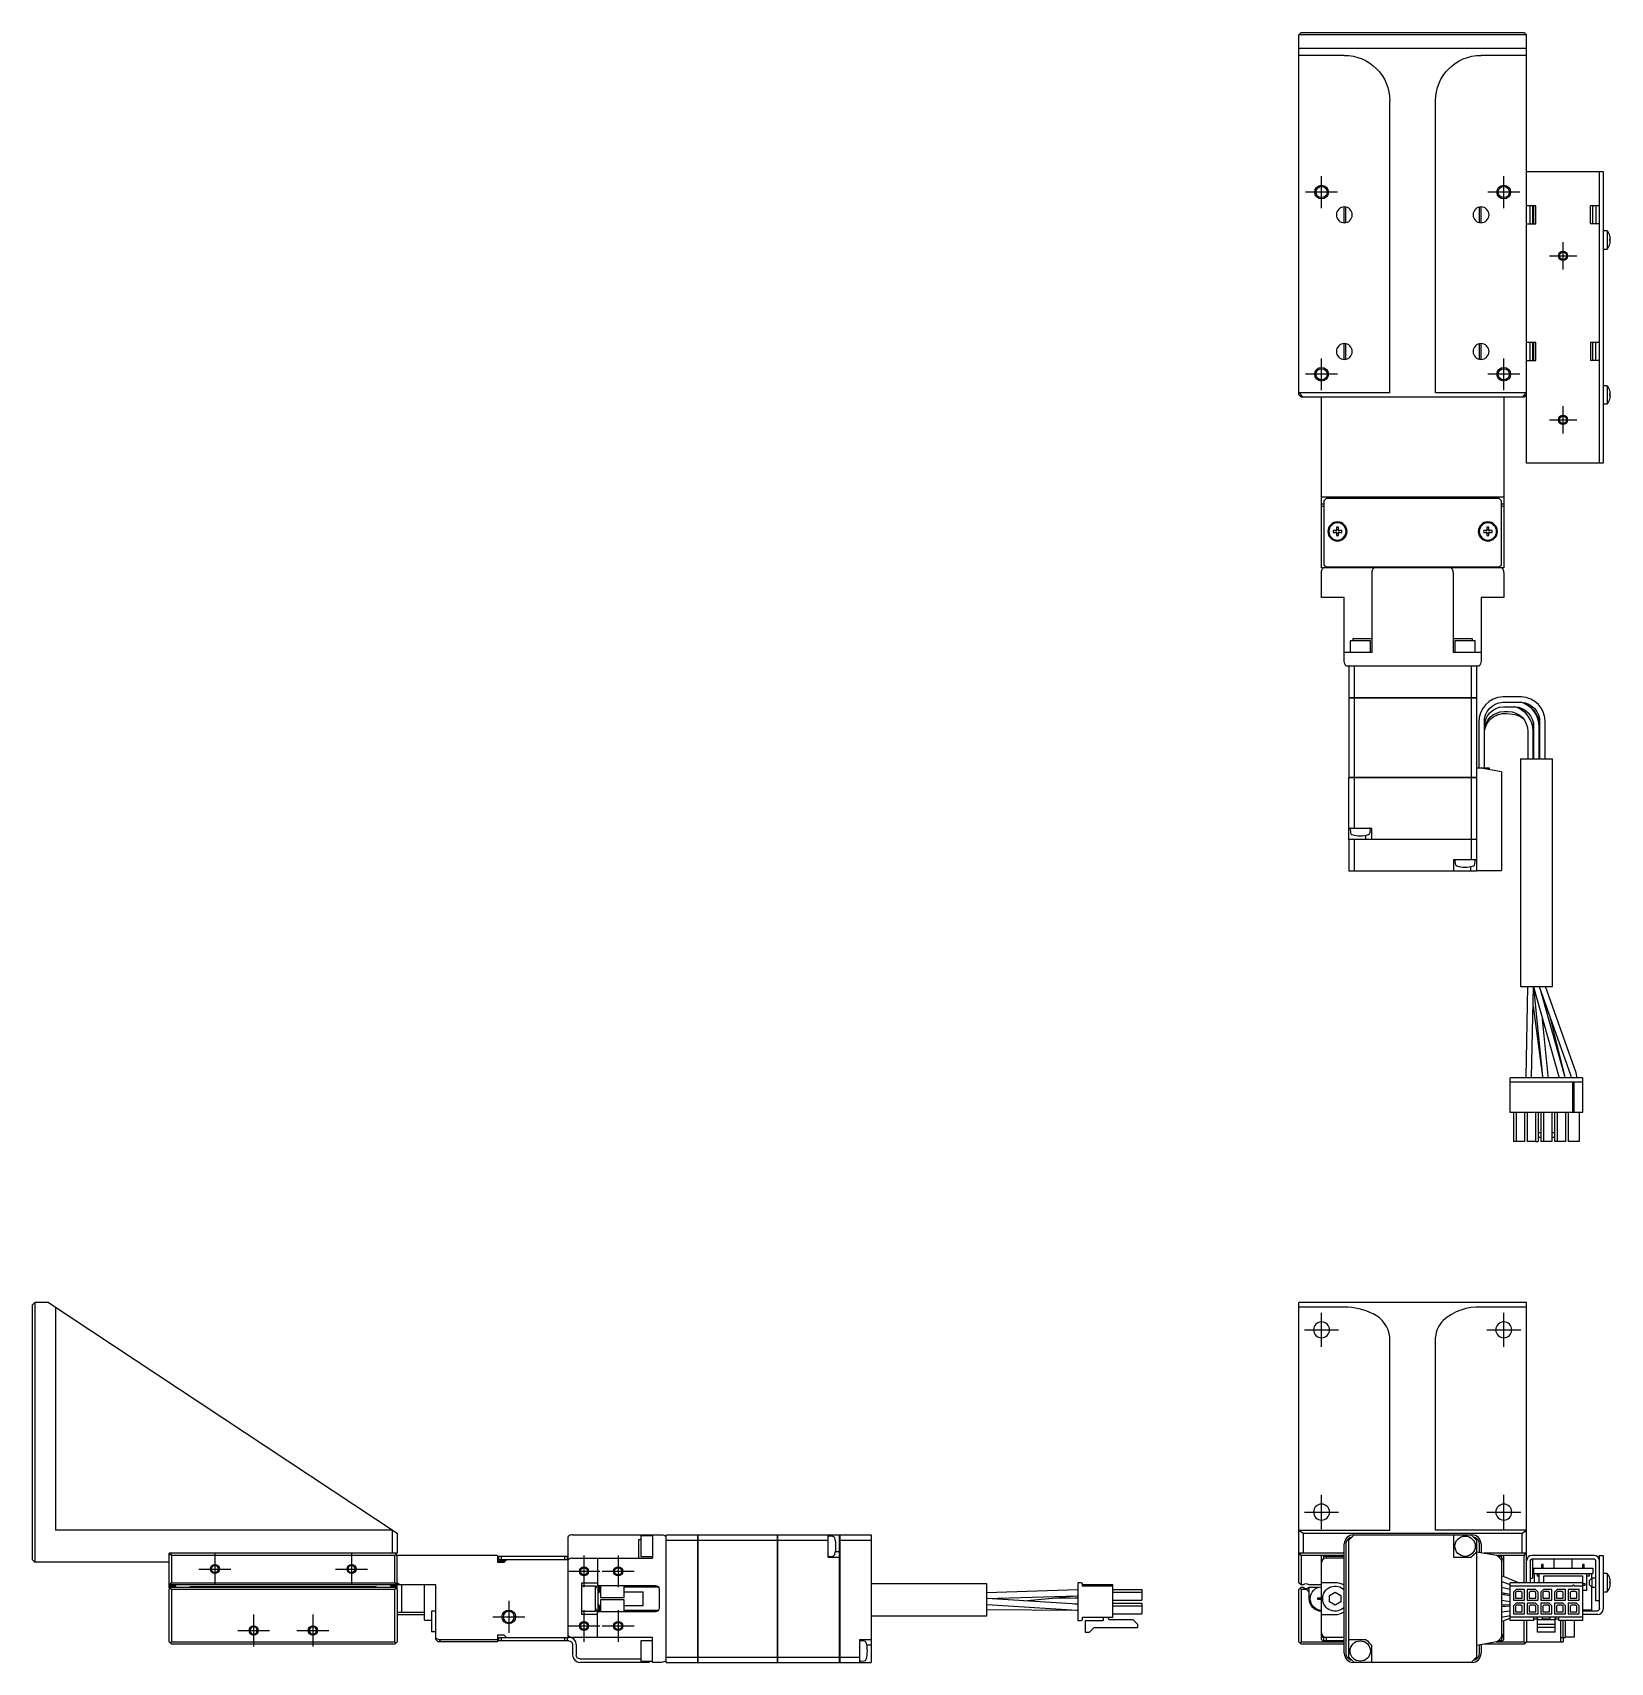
# Model space of a CAD drawing. Extents: x 0 to 726, y -8 to 645.
# Drawn here: x 0 to 346.2, y 287.4 to 645.2 of the extents above; entities that cross this region are included whole.
import ezdxf

# ---------------------------------------------------------------- set-up
doc = ezdxf.new("R2010")
doc.units = 0
doc.header["$LTSCALE"] = 0.5
doc.linetypes.add('CENTER', pattern=[50.8, 31.75, -6.35, 6.35, -6.35])
for name, color, linetype in [('MSM_CENTER', 1, 'CENTER'), ('MSM_CONTINUOUS', 7, 'CONTINUOUS'), ('MSM_NARROW', 5, 'CONTINUOUS')]:
    doc.layers.add(name, color=color, linetype=linetype)

msp = doc.modelspace()

# ---------------------------------------------------------------- linework, layer by layer
at = {"layer": 'MSM_CENTER'}
for p, q in [((282.85, 606.69), (282.85, 613.69)), ((322.85, 606.69), (322.85, 613.69)), ((286.35, 610.19), (279.35, 610.19)), ((326.35, 610.19), (319.35, 610.19)), ((335.85, 593.19), (335.85, 599.19)), ((332.85, 596.19), (338.85, 596.19)), ((282.85, 566.69), (282.85, 573.69)), ((322.85, 566.69), (322.85, 573.69)), ((286.35, 570.19), (279.35, 570.19)), ((326.35, 570.19), (319.35, 570.19)), ((335.85, 557.19), (335.85, 563.19)), ((332.85, 560.19), (338.85, 560.19)), ((282.85, 356.69), (282.85, 364.19)), ((322.85, 356.69), (322.85, 364.19)), ((279.1, 360.44), (286.6, 360.44)), ((319.1, 360.44), (326.6, 360.44)), ((282.85, 316.69), (282.85, 324.19)), ((322.85, 316.69), (322.85, 324.19)), ((279.1, 320.44), (286.6, 320.44)), ((319.1, 320.44), (326.6, 320.44)), ((40, 311.44), (40, 304.44)), ((70, 311.44), (70, 304.44)), ((36.5, 307.94), (43.5, 307.94)), ((66.5, 307.94), (73.5, 307.94)), ((121, 310.94), (121, 303.94)), ((128.5, 310.94), (128.5, 303.94)), ((117.5, 307.44), (124.5, 307.44)), ((125, 307.44), (132, 307.44)), ((104.5, 300.94), (104.5, 293.94)), ((48.5, 297.94), (48.5, 290.94)), ((61.5, 297.94), (61.5, 290.94)), ((101, 297.44), (108, 297.44)), ((121, 298.94), (121, 291.94)), ((128.5, 298.94), (128.5, 291.94)), ((45, 294.44), (52, 294.44)), ((58, 294.44), (65, 294.44)), ((117.5, 295.44), (124.5, 295.44)), ((125, 295.44), (132, 295.44))]:
    msp.add_line(p, q, dxfattribs=at)
at = {"layer": 'MSM_CONTINUOUS'}
for p, q in [((278.35, 645.19), (277.85, 644.69)), ((277.85, 565.69), (277.85, 644.69)), ((327.85, 644.69), (277.85, 644.69)), ((278.35, 645.19), (327.35, 645.19)), ((327.35, 645.19), (327.85, 644.69)), ((327.85, 550.69), (327.85, 644.69)), ((327.85, 641.69), (277.85, 641.69)), ((287.85, 640.19), (277.85, 640.19)), ((327.85, 640.19), (317.85, 640.19)), ((297.85, 566.15), (297.85, 630.19)), ((307.85, 566.15), (307.85, 630.19)), ((327.85, 614.69), (344.65, 614.69)), ((343.85, 550.69), (343.85, 614.69)), ((344.65, 614.69), (344.65, 550.69)), ((287.85, 603.44), (287.85, 606.94)), ((288.2, 603.48), (288.2, 606.91)), ((317.5, 603.48), (317.5, 606.91)), ((317.85, 603.44), (317.85, 606.94)), ((329.85, 607.19), (327.85, 607.19)), ((328.65, 603.19), (328.65, 607.19)), ((329.15, 607.19), (329.15, 603.19)), ((329.35, 607.19), (329.35, 603.19)), ((329.85, 603.19), (329.85, 607.19)), ((341.85, 603.19), (341.85, 607.19)), ((343.85, 607.19), (341.85, 607.19)), ((342.35, 603.19), (342.35, 607.19)), ((343.05, 607.19), (343.05, 603.19)), ((327.85, 603.19), (329.85, 603.19)), ((343.85, 603.19), (341.85, 603.19)), ((345.55, 601.69), (344.65, 601.69)), ((345.55, 601.69), (345.55, 597.69)), ((344.65, 597.69), (345.55, 597.69)), ((346.12, 600.58), (346.12, 600.58)), ((346.12, 599.87), (346.24, 599.87)), ((346.12, 599.51), (346.12, 599.87)), ((346.24, 599.51), (346.12, 599.51)), ((346.12, 598.8), (346.12, 598.81)), ((287.85, 573.44), (287.85, 576.94)), ((288.2, 573.48), (288.2, 576.91)), ((317.5, 573.48), (317.5, 576.91)), ((317.85, 573.44), (317.85, 576.94)), ((329.85, 577.19), (327.85, 577.19)), ((328.65, 573.19), (328.65, 577.19)), ((329.15, 577.19), (329.15, 573.19)), ((329.35, 577.19), (329.35, 573.19)), ((329.85, 573.19), (329.85, 577.19)), ((343.85, 577.19), (341.85, 577.19)), ((341.85, 577.19), (341.85, 573.19)), ((342.35, 573.19), (342.35, 577.19)), ((343.05, 573.19), (343.05, 577.19)), ((327.85, 573.19), (329.85, 573.19)), ((343.85, 573.19), (341.85, 573.19)), ((277.85, 566.19), (278.85, 565.19)), ((278.35, 565.19), (277.85, 565.69)), ((297.85, 566.15), (277.89, 566.15)), ((278.1, 565.44), (278.35, 565.69)), ((327.81, 566.15), (307.85, 566.15)), ((326.85, 565.19), (327.85, 566.19)), ((327.35, 565.69), (327.6, 565.44)), ((327.6, 565.44), (327.35, 565.19)), ((327.6, 565.44), (327.85, 565.69)), ((345.55, 567.69), (344.65, 567.69)), ((345.55, 567.69), (345.55, 563.69)), ((346.12, 566.58), (346.12, 566.58)), ((346.12, 565.87), (346.24, 565.87)), ((346.12, 565.51), (346.12, 565.87)), ((346.24, 565.51), (346.12, 565.51)), ((327.35, 565.19), (278.35, 565.19)), ((282.85, 527.69), (282.85, 565.19)), ((322.85, 565.19), (322.85, 527.69)), ((344.65, 563.69), (345.55, 563.69)), ((346.12, 564.8), (346.12, 564.81)), ((344.65, 550.69), (327.85, 550.69)), ((322.85, 543.19), (282.85, 543.19)), ((283.35, 541.69), (282.85, 541.69)), ((283.35, 541.19), (282.85, 541.19)), ((283.85, 542.89), (283.35, 542.39)), ((283.35, 542.39), (283.35, 528.39)), ((321.85, 542.89), (283.85, 542.89)), ((288.35, 542.89), (288.35, 543.19)), ((289.1, 543.19), (289.1, 542.89)), ((294.6, 542.89), (294.6, 543.19)), ((298.05, 543.19), (297.85, 542.99)), ((307.85, 542.99), (297.85, 542.99)), ((297.85, 542.99), (297.85, 542.89)), ((307.85, 542.99), (307.65, 543.19)), ((307.85, 542.89), (307.85, 542.99)), ((311.1, 543.19), (311.1, 542.89)), ((316.6, 542.89), (316.6, 543.19)), ((317.35, 543.19), (317.35, 542.89)), ((322.35, 542.39), (321.85, 542.89)), ((322.35, 528.39), (322.35, 542.39)), ((322.85, 541.69), (322.35, 541.69)), ((322.85, 541.19), (322.35, 541.19)), ((286.11, 535.93), (285.43, 535.93)), ((285.43, 535.45), (286.11, 535.45)), ((286.11, 536.61), (286.11, 535.93)), ((286.11, 535.45), (286.11, 534.77)), ((286.59, 535.93), (286.59, 536.61)), ((287.27, 535.93), (286.59, 535.93)), ((286.59, 535.45), (287.27, 535.45)), ((286.59, 534.77), (286.59, 535.45)), ((319.11, 535.93), (318.43, 535.93)), ((318.43, 535.45), (319.11, 535.45)), ((319.11, 536.61), (319.11, 535.93)), ((319.11, 535.45), (319.11, 534.77)), ((319.59, 535.93), (319.59, 536.61)), ((320.27, 535.93), (319.59, 535.93)), ((319.59, 534.77), (319.59, 535.45)), ((319.59, 535.45), (320.27, 535.45)), ((322.85, 527.69), (282.85, 527.69)), ((282.85, 521.19), (282.85, 526.69)), ((283.35, 528.39), (283.85, 527.89)), ((283.85, 527.89), (321.85, 527.89)), ((288.35, 527.89), (288.35, 527.69)), ((292.85, 527.89), (292.85, 527.69)), ((293.85, 527.89), (293.85, 527.69)), ((293.95, 509.19), (293.95, 526.69)), ((295.35, 527.89), (295.35, 527.69)), ((310.35, 527.69), (310.35, 527.89)), ((311.75, 526.69), (311.75, 509.19)), ((311.85, 527.89), (311.85, 527.69)), ((312.85, 527.69), (312.85, 527.89)), ((317.35, 527.69), (317.35, 527.89)), ((321.85, 527.89), (322.35, 528.39)), ((322.85, 526.69), (322.85, 521.19)), ((287.85, 521.19), (282.85, 521.19)), ((287.85, 507.19), (287.85, 521.19)), ((317.85, 521.19), (317.85, 507.19)), ((322.85, 521.19), (317.85, 521.19)), ((293.6, 511.69), (289.1, 511.69)), ((289.1, 511.69), (289.1, 509.19)), ((289.77, 511.69), (289.77, 512.19)), ((289.77, 512.19), (293.95, 512.19)), ((293.6, 509.19), (293.6, 511.69)), ((311.75, 512.19), (315.93, 512.19)), ((316.6, 511.69), (312.1, 511.69)), ((312.1, 511.69), (312.1, 509.19)), ((315.93, 512.19), (315.93, 511.69)), ((316.6, 509.19), (316.6, 511.69)), ((287.85, 509.19), (293.95, 509.19)), ((311.75, 509.19), (317.85, 509.19)), ((288.23, 506.19), (317.47, 506.19)), ((288.85, 506.19), (288.85, 499.2)), ((290, 506.19), (290, 499.2)), ((315.69, 506.19), (315.69, 499.2)), ((316.85, 506.19), (316.85, 499.2)), ((288.85, 499.2), (316.85, 499.2)), ((288.85, 499.19), (288.85, 481.7)), ((316.85, 499.19), (288.85, 499.19)), ((288.86, 499.19), (288.86, 499.2)), ((290, 499.19), (290, 481.7)), ((290.01, 499.19), (290.01, 499.2)), ((315.69, 499.19), (315.69, 499.2)), ((315.69, 499.19), (315.69, 481.7)), ((316.84, 499.19), (316.84, 499.2)), ((316.85, 499.19), (316.85, 461.19)), ((326.7, 499.39), (322.6, 499.39)), ((322.6, 498.19), (326.7, 498.19)), ((326.69, 498.18), (326.66, 498.19)), ((317.4, 493.79), (317.4, 483.79)), ((318.6, 483.79), (318.6, 493.79)), ((322.76, 497.19), (325.24, 497.19)), ((322.91, 496.19), (323.79, 496.19)), ((323.37, 495.72), (324.75, 495.6)), ((330.7, 493.79), (330.7, 485.79)), ((331.9, 485.79), (331.9, 493.79)), ((318.6, 491.31), (318.6, 491.55)), ((328.1, 491.79), (328.1, 485.79)), ((329.24, 493.5), (329.24, 493.53)), ((329.24, 493.53), (329.25, 493.5)), ((329.3, 492.79), (329.24, 493.5)), ((329.25, 493.5), (329.4, 492.29)), ((329.3, 485.79), (329.3, 492.79)), ((329.4, 492.79), (329.4, 485.79)), ((330.6, 485.79), (330.6, 492.79)), ((316.85, 483.79), (319.65, 483.79)), ((322.35, 482.93), (317.45, 483.79)), ((319.65, 483.79), (319.65, 483.4)), ((326.5, 485.79), (333.5, 485.79)), ((326.5, 485.79), (326.5, 435.79)), ((333.5, 435.79), (333.5, 485.79)), ((288.85, 481.7), (316.85, 481.7)), ((316.85, 481.69), (288.85, 481.69)), ((288.85, 468.09), (288.85, 481.69)), ((288.86, 481.69), (288.86, 481.7)), ((290, 481.69), (290, 470.59)), ((290.01, 481.69), (290.01, 481.7)), ((315.69, 481.69), (315.69, 481.7)), ((315.69, 481.69), (315.69, 468.09)), ((316.84, 481.69), (316.84, 481.7)), ((322.35, 482.93), (322.35, 461.29)), ((288.85, 470.59), (293.85, 470.59)), ((289.12, 470.38), (289.19, 469.61)), ((292.6, 468.09), (292.6, 469.02)), ((293.51, 469.61), (293.58, 470.38)), ((293.85, 470.59), (293.85, 468.09)), ((316.85, 468.09), (288.85, 468.09)), ((288.85, 468.08), (288.85, 461.19)), ((316.85, 468.08), (288.85, 468.08)), ((288.86, 468.09), (288.86, 468.08)), ((290, 468.08), (290, 461.19)), ((290.01, 468.09), (290.01, 468.08)), ((315.69, 468.09), (315.69, 468.08)), ((315.69, 468.08), (315.69, 463.69)), ((316.84, 468.09), (316.84, 468.08)), ((311.85, 463.69), (316.85, 463.69)), ((311.85, 461.19), (311.85, 463.69)), ((312.12, 463.49), (312.19, 462.72)), ((315.6, 461.19), (315.6, 462.13)), ((316.51, 462.72), (316.58, 463.49)), ((288.85, 461.19), (316.85, 461.19)), ((316.85, 461.29), (322.35, 461.29)), ((326.5, 435.79), (333.5, 435.79)), ((328.05, 435.79), (327.65, 415.9)), ((328.95, 415.87), (329.35, 435.79)), ((329.35, 435.71), (334.88, 416.29)), ((329.36, 435.67), (331.32, 416.07)), ((330.61, 435.79), (337.5, 416.39)), ((336.13, 416.64), (330.94, 434.85)), ((338.72, 416.82), (331.99, 435.79)), ((329.26, 431.49), (331.31, 416.03)), ((332.61, 416.2), (331.37, 428.61)), ((336.18, 416.55), (333.07, 428.86)), ((340.1, 415.79), (324.25, 415.79)), ((324.25, 408.14), (324.25, 415.79)), ((327.65, 415.9), (327.65, 415.79)), ((328.95, 415.79), (328.95, 415.94)), ((328.95, 415.79), (328.95, 415.87)), ((331.32, 416.07), (331.34, 415.79)), ((332.64, 415.79), (332.61, 416.2)), ((334.88, 416.29), (334.99, 415.79)), ((336.31, 415.79), (336.13, 416.64)), ((336.32, 415.79), (336.18, 416.55)), ((337.5, 416.4), (337.66, 415.79)), ((337.5, 416.39), (337.66, 415.79)), ((338.98, 415.79), (338.72, 416.82)), ((340.1, 415.79), (340.1, 408.14)), ((340.1, 414.77), (324.25, 414.77)), ((338.02, 408.14), (338.02, 414.77)), ((338.32, 408.14), (338.32, 414.77)), ((340.1, 408.14), (324.25, 408.14)), ((324.97, 408.14), (324.97, 401.79)), ((325.57, 408.14), (325.57, 401.79)), ((327.37, 408.14), (327.37, 401.79)), ((327.97, 408.14), (327.97, 401.79)), ((329.77, 408.14), (329.77, 401.79)), ((330.37, 408.14), (330.37, 401.79)), ((330.97, 408.14), (330.97, 401.79)), ((331.57, 408.14), (331.57, 401.79)), ((333.37, 408.14), (333.37, 401.79)), ((333.97, 408.14), (333.97, 401.79)), ((334.57, 408.14), (334.57, 401.79)), ((336.37, 408.14), (336.37, 401.79)), ((336.97, 408.14), (336.97, 401.79)), ((339.37, 408.14), (339.37, 401.79)), ((325.57, 401.79), (324.97, 401.79)), ((327.37, 401.79), (325.57, 401.79)), ((329.77, 401.79), (327.97, 401.79)), ((329.77, 401.79), (330.37, 401.79)), ((330.97, 403.68), (330.37, 403.68)), ((330.97, 402.68), (330.37, 402.68)), ((331.57, 401.79), (330.97, 401.79)), ((333.37, 401.79), (331.57, 401.79)), ((333.97, 403.68), (333.37, 403.68)), ((333.97, 402.68), (333.37, 402.68)), ((334.57, 401.79), (333.97, 401.79)), ((336.37, 401.79), (334.57, 401.79)), ((339.37, 401.79), (336.97, 401.79)), ((0, 365.94), (0.5, 366.44)), ((0, 309.94), (0, 365.94)), ((0.5, 366.44), (0.5, 309.44)), ((3.5, 366.44), (0.5, 366.44)), ((3.5, 366.44), (80, 315.81)), ((5, 365.45), (5, 316.44)), ((277.85, 304.94), (277.85, 366.44)), ((327.85, 366.44), (277.85, 366.44)), ((287.85, 365.45), (277.85, 365.45)), ((327.85, 365.45), (317.85, 365.45)), ((327.85, 304.94), (327.85, 366.44)), ((297.85, 316.44), (297.85, 358.83)), ((307.85, 316.44), (307.85, 358.83)), ((79.04, 316.44), (5, 316.44)), ((79, 311.44), (79, 316.44)), ((80, 315.81), (80, 311.44)), ((117.5, 309.96), (117.5, 315.06)), ((118.5, 315.44), (138, 315.44)), ((133.5, 315.19), (133.5, 310.69)), ((136, 315.19), (133.5, 315.19)), ((136, 315.44), (136, 310.34)), ((139, 287.44), (139, 315.44)), ((139, 315.44), (145.99, 315.44)), ((145.99, 287.44), (145.99, 315.44)), ((146, 315.43), (145.99, 315.43)), ((146, 315.44), (146, 287.44)), ((146, 315.44), (163.49, 315.44)), ((163.49, 287.44), (163.49, 315.44)), ((163.5, 315.43), (163.49, 315.43)), ((163.5, 315.44), (163.5, 287.44)), ((163.5, 315.44), (177.1, 315.44)), ((174.6, 310.44), (174.6, 315.44)), ((175.59, 315.11), (174.82, 315.17)), ((177.1, 287.44), (177.1, 315.44)), ((177.1, 315.43), (177.11, 315.43)), ((177.11, 315.44), (177.11, 287.44)), ((177.11, 315.44), (184, 315.44)), ((184, 315.44), (184, 287.44)), ((277.85, 316.44), (297.85, 316.44)), ((277.89, 316.44), (278.85, 315.81)), ((278.85, 315.81), (326.85, 315.81)), ((278.85, 315.81), (278.85, 311.44)), ((289.85, 315.44), (315.85, 315.44)), ((327.85, 316.44), (307.85, 316.44)), ((311.85, 310.44), (311.85, 315.44)), ((326.85, 315.81), (327.81, 316.44)), ((326.85, 311.44), (326.85, 315.81)), ((30.5, 311.44), (30, 310.94)), ((30, 303.74), (30, 311.44)), ((80, 311.44), (30, 311.44)), ((79.75, 311.19), (79.5, 311.44)), ((133, 314.39), (133.5, 314.39)), ((133, 310.34), (133, 314.39)), ((139, 314.29), (145.99, 314.29)), ((146, 314.28), (145.99, 314.28)), ((146, 314.29), (163.49, 314.29)), ((163.5, 314.28), (163.49, 314.28)), ((163.5, 314.29), (174.6, 314.29)), ((177.1, 311.69), (176.17, 311.69)), ((177.1, 314.28), (177.11, 314.28)), ((177.11, 314.29), (184, 314.29)), ((287.85, 311.44), (277.85, 311.44)), ((278.1, 311.19), (278.35, 311.44)), ((287.85, 289.44), (287.85, 313.44)), ((288.23, 289.44), (288.23, 313.44)), ((288.85, 288.6), (288.85, 314.29)), ((316.85, 314.29), (316.85, 288.6)), ((316.85, 311.74), (320.86, 311.03)), ((317.47, 313.44), (317.47, 311.63)), ((317.85, 313.44), (317.85, 311.56)), ((327.85, 311.44), (318.55, 311.44)), ((327.35, 311.44), (327.6, 311.19)), ((0.5, 309.44), (0, 309.94)), ((30, 309.44), (0.5, 309.44)), ((30.25, 311.19), (30.5, 310.94)), ((30.5, 310.94), (30.5, 304.94)), ((79.5, 310.94), (30.5, 310.94)), ((79.5, 310.94), (79.75, 311.19)), ((79.5, 304.94), (79.5, 310.94)), ((80, 310.94), (79.75, 311.19)), ((80, 303.74), (80, 310.94)), ((102, 310.94), (80, 310.94)), ((102, 310.94), (102, 309.44)), ((103.75, 309.69), (102, 309.69)), ((102, 309.44), (103.5, 309.44)), ((102.3, 309.94), (102.3, 310.74)), ((102.3, 310.74), (117.3, 310.74)), ((117.5, 309.94), (102.3, 309.94)), ((102.8, 310.74), (102.8, 309.94)), ((104, 309.94), (103.5, 309.44)), ((116.8, 309.94), (116.8, 310.74)), ((117.3, 310.74), (117.3, 309.94)), ((117.5, 292.94), (117.5, 309.94)), ((118.5, 310.34), (136, 310.34)), ((124, 310.34), (124, 304.31)), ((133.5, 310.69), (136, 310.69)), ((177.1, 310.44), (174.6, 310.44)), ((174.82, 310.71), (175.59, 310.78)), ((277.85, 310.94), (278.1, 311.19)), ((278.35, 310.94), (278.1, 311.19)), ((278.35, 310.94), (278.35, 304.44)), ((287.85, 310.94), (278.35, 310.94)), ((282.85, 292.44), (282.85, 310.94)), ((283.05, 309.94), (282.85, 309.94)), ((283.35, 310.21), (283.35, 310.74)), ((283.35, 310.74), (287.85, 310.74)), ((283.85, 310.74), (283.85, 310.34)), ((287.85, 310.34), (283.85, 310.34)), ((315.6, 310.44), (311.85, 310.44)), ((327.35, 310.94), (321.2, 310.94)), ((321.57, 310.74), (322.35, 310.74)), ((321.85, 310.51), (321.85, 310.74)), ((322.35, 310.74), (322.35, 310.21)), ((322.35, 309.26), (322.35, 293.62)), ((322.85, 309.94), (322.65, 309.94)), ((322.85, 306.33), (322.85, 310.94)), ((327.6, 311.19), (327.35, 310.94)), ((327.35, 304.91), (327.35, 310.94)), ((327.6, 311.19), (327.85, 310.94)), ((328.65, 309.74), (328.65, 304.94)), ((329.15, 309.94), (328.7, 309.94)), ((342.65, 310.94), (329.05, 310.94)), ((329.05, 310.14), (342.65, 310.14)), ((329.15, 309.94), (329.15, 305.94)), ((329.35, 308.14), (329.35, 306.94)), ((329.35, 308.14), (342.35, 308.14)), ((331.22, 308.14), (331.22, 308.94)), ((331.47, 308.94), (331.22, 308.94)), ((331.47, 308.14), (331.47, 308.94)), ((333.85, 310.14), (333.85, 308.14)), ((337.85, 308.14), (337.85, 310.14)), ((340.22, 308.14), (340.22, 308.94)), ((340.47, 308.94), (340.22, 308.94)), ((340.47, 308.14), (340.47, 308.94)), ((342.35, 308.14), (342.35, 306.94)), ((343.05, 300.94), (343.05, 309.74)), ((343.85, 310.94), (344.65, 310.94)), ((343.85, 299.24), (343.85, 310.94)), ((344.65, 310.94), (344.65, 299.14)), ((30.5, 304.94), (30, 304.44)), ((88.5, 304.44), (30, 304.44)), ((30, 304.24), (31.4, 304.24)), ((30.5, 304.94), (79.5, 304.94)), ((31.4, 303.94), (31.4, 304.24)), ((78.6, 303.94), (78.6, 304.24)), ((80, 304.24), (78.6, 304.24)), ((80, 304.44), (79.5, 304.94)), ((80.5, 304.44), (80, 304.94)), ((81, 298.44), (81, 304.44)), ((86, 296.69), (86, 304.44)), ((88.5, 292.44), (88.5, 304.44)), ((120.5, 304.94), (124, 304.94)), ((120.5, 297.94), (120.5, 304.94)), ((123.5, 304.19), (120.5, 304.19)), ((123.5, 298.69), (123.5, 304.19)), ((124, 304.31), (124.09, 304.31)), ((124.01, 304.29), (124.09, 304.31)), ((124.1, 298.57), (124.1, 304.32)), ((124.3, 304.34), (136.7, 304.34)), ((124.6, 304.34), (124.6, 301.69)), ((129.8, 301.69), (129.8, 304.34)), ((209.4, 304.67), (184, 304.67)), ((209.4, 297.67), (209.4, 304.67)), ((229.4, 304.91), (229.4, 296.63)), ((230.12, 304.91), (229.4, 304.91)), ((230.42, 304.2), (230.42, 304.61)), ((237.05, 304.45), (230.42, 304.45)), ((237.05, 304.2), (230.42, 304.2)), ((237.05, 297.34), (237.05, 304.45)), ((278.35, 304.44), (277.85, 304.94)), ((278.79, 304.44), (278.35, 304.44)), ((282.85, 304.44), (280.11, 304.44)), ((285.85, 304.94), (282.85, 304.94)), ((322.35, 306.55), (326.2, 304.91)), ((322.35, 305.18), (324.25, 304.57)), ((322.37, 305.23), (322.98, 304.97)), ((322.85, 305.02), (322.85, 305.03)), ((340.1, 304.91), (324.25, 304.91)), ((324.25, 296.63), (324.25, 304.91)), ((338.02, 304.2), (324.25, 304.2)), ((327.85, 304.94), (327.82, 304.91)), ((328.65, 304.94), (327.85, 304.94)), ((328.65, 305.94), (329.15, 305.94)), ((329.35, 306.94), (342.35, 306.94)), ((329.6, 304.91), (329.6, 306.94)), ((330.14, 306.94), (330.14, 306.39)), ((330.6, 306.39), (330.14, 306.39)), ((330.6, 304.91), (330.6, 306.94)), ((331.6, 304.91), (331.6, 306.44)), ((331.6, 306.44), (340.1, 306.44)), ((338.02, 304.2), (338.02, 304.3)), ((338.32, 304.3), (338.32, 304.2)), ((340.1, 304.2), (338.32, 304.2)), ((340.1, 306.44), (340.1, 296.63)), ((340.1, 304.79), (340.6, 304.79)), ((340.6, 304.29), (340.1, 304.29)), ((340.6, 304.79), (340.6, 304.29)), ((341.1, 303.24), (341.1, 306.94)), ((341.55, 306.39), (341.1, 306.39)), ((341.55, 306.94), (341.55, 306.39)), ((342.15, 305.94), (341.65, 305.44)), ((341.65, 304.44), (341.65, 305.44)), ((341.65, 304.44), (342.15, 303.94)), ((342.1, 306.94), (342.1, 305.89)), ((342.15, 305.94), (342.15, 303.94)), ((343.05, 305.94), (342.15, 305.94)), ((345.55, 306.94), (344.65, 306.94)), ((345.55, 306.94), (345.55, 302.94)), ((346.12, 305.83), (346.12, 305.83)), ((346.12, 304.76), (346.12, 305.12)), ((346.12, 305.12), (346.24, 305.12)), ((346.24, 304.76), (346.12, 304.76)), ((30.5, 303.94), (30, 303.44)), ((30.1, 303.64), (30, 303.74)), ((30, 291.94), (30, 303.44)), ((30.1, 303.54), (30.1, 303.74)), ((30.5, 303.44), (30.25, 303.69)), ((31.1, 304.04), (30.4, 304.04)), ((30.5, 303.94), (79.5, 303.94)), ((79.5, 303.44), (30.5, 303.44)), ((30.5, 303.44), (30.5, 291.94)), ((75.5, 304.06), (34.5, 304.06)), ((34.5, 303.94), (34.5, 304.06)), ((75.5, 303.94), (75.5, 304.06)), ((79.6, 304.04), (78.9, 304.04)), ((80, 303.44), (79.5, 303.94)), ((79.75, 303.69), (79.5, 303.44)), ((79.5, 291.94), (79.5, 303.44)), ((80, 303.74), (79.9, 303.64)), ((79.9, 303.74), (79.9, 303.54)), ((80, 303.44), (80, 291.94)), ((124.3, 303.94), (124.1, 303.74)), ((124.1, 302.58), (124.3, 302.94)), ((124.3, 303.94), (124.3, 302.94)), ((124.6, 303.94), (124.3, 303.94)), ((124.3, 302.94), (124.6, 302.94)), ((124.6, 301.69), (129.8, 301.69)), ((124.6, 301.19), (124.6, 298.54)), ((129.8, 301.19), (124.6, 301.19)), ((137.39, 303.94), (129.8, 303.94)), ((129.8, 302.94), (134, 302.94)), ((129.8, 298.54), (129.8, 301.19)), ((134, 299.94), (134, 302.94)), ((137.5, 303.54), (137.5, 299.34)), ((229.28, 303.39), (209.4, 302.74)), ((209.4, 301.44), (229.33, 302.09)), ((229.28, 300.2), (209.42, 301.44)), ((217.55, 300.93), (229.12, 302.06)), ((223.88, 301.55), (228.73, 301.58)), ((228.73, 301.58), (229.4, 301.59)), ((229.12, 302.06), (229.4, 302.08)), ((229.4, 303.39), (229.28, 303.39)), ((229.33, 302.09), (229.4, 302.09)), ((237.05, 303.47), (243.4, 303.47)), ((237.05, 302.87), (243.4, 302.87)), ((237.05, 301.07), (243.4, 301.07)), ((243.4, 303.47), (243.4, 301.07)), ((278.1, 303.69), (277.85, 303.44)), ((277.85, 291.94), (277.85, 303.44)), ((278.1, 303.69), (278.35, 303.94)), ((278.35, 303.44), (278.1, 303.69)), ((278.35, 303.94), (278.79, 303.94)), ((278.35, 303.44), (278.35, 291.94)), ((279.55, 303.44), (278.35, 303.44)), ((280.15, 303.87), (279.55, 303.44)), ((279.55, 303.44), (280.15, 302.84)), ((280.11, 303.94), (282.24, 303.94)), ((280.15, 301.44), (280.15, 303.94)), ((281.95, 301.59), (282.74, 301.59)), ((281.95, 301.59), (281.95, 301.3)), ((281.95, 301.3), (282.74, 301.3)), ((282.48, 301.59), (282.48, 301.3)), ((282.85, 302.44), (282.8, 302.44)), ((282.8, 302.44), (282.8, 301.65)), ((282.8, 301.24), (282.8, 300.44)), ((284.6, 302.16), (285.85, 302.88)), ((284.6, 300.72), (284.6, 302.16)), ((285.85, 300), (284.6, 300.72)), ((285.85, 302.88), (287.1, 302.16)), ((287.1, 300.72), (285.85, 300)), ((287.1, 302.16), (287.1, 300.72)), ((322.35, 303.92), (324.27, 303.55)), ((324.25, 302.33), (322.35, 302.7)), ((324.25, 302.04), (322.35, 302.32)), ((322.35, 301.1), (324.25, 300.83)), ((322.85, 302.6), (322.85, 302.24)), ((322.89, 302.44), (322.85, 302.44)), ((322.89, 302.44), (322.89, 302.24)), ((325.57, 303.47), (324.97, 302.87)), ((324.97, 302.87), (324.97, 301.07)), ((324.97, 301.07), (327.37, 301.07)), ((325.63, 303.02), (325.38, 302.77)), ((325.38, 302.77), (325.38, 301.52)), ((325.38, 301.52), (326.85, 301.52)), ((327.37, 303.47), (325.57, 303.47)), ((326.6, 303.02), (325.63, 303.02)), ((326.85, 302.77), (326.6, 303.02)), ((326.85, 301.52), (326.85, 302.77)), ((327.37, 301.07), (327.37, 303.47)), ((327.97, 303.47), (327.97, 301.07)), ((329.77, 303.47), (327.97, 303.47)), ((327.97, 301.07), (330.37, 301.07)), ((328.63, 303.02), (328.38, 302.77)), ((328.38, 302.77), (328.38, 301.52)), ((328.38, 301.52), (329.85, 301.52)), ((329.6, 303.02), (328.63, 303.02)), ((329.85, 302.77), (329.6, 303.02)), ((329.77, 303.47), (330.37, 302.87)), ((329.85, 301.52), (329.85, 302.77)), ((330.37, 301.07), (330.37, 302.87)), ((331.57, 303.47), (330.97, 302.87)), ((330.97, 302.87), (330.97, 301.07)), ((330.97, 301.07), (333.37, 301.07)), ((331.63, 303.02), (331.38, 302.77)), ((331.38, 302.77), (331.38, 301.52)), ((331.38, 301.52), (332.85, 301.52)), ((333.37, 303.47), (331.57, 303.47)), ((332.6, 303.02), (331.63, 303.02)), ((332.85, 302.77), (332.6, 303.02)), ((332.85, 301.52), (332.85, 302.77)), ((333.37, 301.07), (333.37, 303.47)), ((334.57, 303.47), (333.97, 302.87)), ((333.97, 302.87), (333.97, 301.07)), ((333.97, 301.07), (336.37, 301.07)), ((334.63, 303.02), (334.38, 302.77)), ((334.38, 302.77), (334.38, 301.52)), ((334.38, 301.52), (335.85, 301.52)), ((336.37, 303.47), (334.57, 303.47)), ((335.6, 303.02), (334.63, 303.02)), ((335.85, 302.77), (335.6, 303.02)), ((335.85, 301.52), (335.85, 302.77)), ((336.37, 301.07), (336.37, 303.47)), ((336.97, 303.47), (336.97, 301.07)), ((339.37, 303.47), (336.97, 303.47)), ((336.97, 301.07), (339.37, 301.07)), ((337.63, 303.02), (337.38, 302.77)), ((337.38, 302.77), (337.38, 301.52)), ((337.38, 301.52), (338.85, 301.52)), ((338.6, 303.02), (337.63, 303.02)), ((338.85, 302.77), (338.6, 303.02)), ((338.85, 301.52), (338.85, 302.77)), ((339.37, 301.07), (339.37, 303.47)), ((341.1, 303.24), (340.1, 303.24)), ((342.1, 303.99), (342.1, 298.94)), ((342.15, 303.94), (343.05, 303.94)), ((343.85, 300.94), (343.05, 300.94)), ((344.65, 302.94), (345.55, 302.94)), ((346.12, 304.05), (346.12, 304.05)), ((80, 298.44), (86, 298.44)), ((80, 297.94), (86, 297.94)), ((87.5, 298.69), (87.5, 294.19)), ((88.5, 298.69), (87.5, 298.69)), ((120.5, 298.69), (123.5, 298.69)), ((124, 297.94), (120.5, 297.94)), ((124, 298.57), (124.09, 298.57)), ((124, 292.94), (124, 298.57)), ((124.09, 298.57), (124.01, 298.6)), ((124.3, 299.94), (124.1, 300.31)), ((124.1, 299.14), (124.3, 298.94)), ((124.3, 299.94), (124.3, 298.94)), ((124.3, 299.94), (124.6, 299.94)), ((124.3, 298.94), (124.6, 298.94)), ((136.7, 298.54), (124.3, 298.54)), ((129.8, 299.94), (134, 299.94)), ((129.8, 298.94), (137.39, 298.94)), ((184, 297.67), (209.4, 297.67)), ((209.4, 300.14), (229.2, 298.9)), ((209.4, 299.04), (229.07, 298.89)), ((229.4, 300.2), (228.62, 300.24)), ((229.07, 298.89), (229.4, 298.89)), ((229.2, 298.9), (229.4, 298.89)), ((229.4, 300.19), (229.28, 300.2)), ((230.42, 297.34), (237.05, 297.34)), ((230.42, 296.93), (230.42, 297.34)), ((234.95, 297.34), (234.95, 296.74)), ((236.1, 297.06), (236.1, 297.34)), ((237.05, 300.47), (243.4, 300.47)), ((237.05, 299.87), (243.4, 299.87)), ((237.05, 298.07), (243.4, 298.07)), ((243.4, 300.47), (243.4, 298.07)), ((282.85, 300.44), (282.8, 300.44)), ((282.85, 297.94), (285.85, 297.94)), ((324.25, 300.07), (322.35, 300.03)), ((322.35, 299.71), (324.25, 299.87)), ((324.25, 298.66), (322.35, 298.5)), ((324.25, 297.69), (322.35, 297.27)), ((324.25, 297.14), (322.35, 296.34)), ((322.85, 300.04), (322.85, 299.75)), ((340.1, 297.34), (324.25, 297.34)), ((324.97, 299.87), (325.57, 300.47)), ((324.97, 299.87), (324.97, 298.07)), ((324.97, 298.07), (327.37, 298.07)), ((325.63, 300.02), (325.38, 299.77)), ((325.38, 299.77), (325.38, 298.52)), ((325.38, 298.52), (326.85, 298.52)), ((327.37, 300.47), (325.57, 300.47)), ((326.6, 300.02), (325.63, 300.02)), ((326.85, 299.77), (326.6, 300.02)), ((326.85, 298.52), (326.85, 299.77)), ((327.37, 298.07), (327.37, 300.47)), ((329.77, 300.47), (327.97, 300.47)), ((327.97, 300.47), (327.97, 298.07)), ((327.97, 298.07), (330.37, 298.07)), ((328.63, 300.02), (328.38, 299.77)), ((328.38, 299.77), (328.38, 298.52)), ((328.38, 298.52), (329.85, 298.52)), ((329.6, 300.02), (328.63, 300.02)), ((329.44, 296.63), (329.44, 297.34)), ((330.24, 296.94), (329.44, 296.94)), ((329.85, 299.77), (329.6, 300.02)), ((330.37, 299.87), (329.77, 300.47)), ((329.85, 298.52), (329.85, 299.77)), ((330.24, 294.06), (330.24, 297.09)), ((330.37, 298.07), (330.37, 299.87)), ((330.97, 300.47), (330.97, 298.07)), ((332.77, 300.47), (330.97, 300.47)), ((330.97, 298.07), (333.37, 298.07)), ((331.34, 296.78), (331.34, 297.34)), ((332.99, 296.94), (331.34, 296.94)), ((331.63, 300.02), (331.38, 299.77)), ((331.38, 299.77), (331.38, 298.52)), ((331.38, 298.52), (332.85, 298.52)), ((332.6, 300.02), (331.63, 300.02)), ((332.85, 299.77), (332.6, 300.02)), ((333.37, 299.87), (332.77, 300.47)), ((332.85, 298.52), (332.85, 299.77)), ((332.99, 296.78), (332.99, 297.34)), ((333.37, 298.07), (333.37, 299.87)), ((333.97, 300.47), (333.97, 298.07)), ((335.77, 300.47), (333.97, 300.47)), ((333.97, 298.07), (336.37, 298.07)), ((334.1, 294.06), (334.1, 297.09)), ((334.9, 296.94), (334.1, 296.94)), ((334.63, 300.02), (334.38, 299.77)), ((334.38, 299.77), (334.38, 298.52)), ((334.38, 298.52), (335.85, 298.52)), ((335.6, 300.02), (334.63, 300.02)), ((334.85, 296.94), (334.9, 296.89)), ((334.9, 296.63), (334.9, 297.34)), ((335.85, 299.77), (335.6, 300.02)), ((336.37, 299.87), (335.77, 300.47)), ((335.85, 298.52), (335.85, 299.77)), ((336.37, 298.07), (336.37, 299.87)), ((338.77, 300.47), (336.97, 300.47)), ((336.97, 300.47), (336.97, 298.07)), ((336.97, 298.07), (339.37, 298.07)), ((337.63, 300.02), (337.38, 299.77)), ((337.38, 299.77), (337.38, 298.52)), ((337.38, 298.52), (338.85, 298.52)), ((338.6, 300.02), (337.63, 300.02)), ((338.85, 299.77), (338.6, 300.02)), ((339.37, 299.87), (338.77, 300.47)), ((338.85, 298.52), (338.85, 299.77)), ((339.37, 298.07), (339.37, 299.87)), ((342.1, 298.94), (340.1, 298.94)), ((340.1, 298.74), (343.35, 298.74)), ((343.45, 297.94), (340.1, 297.94)), ((86, 296.69), (87.5, 296.69)), ((87.5, 294.19), (88.5, 294.19)), ((103.5, 293.44), (102, 293.44)), ((102, 293.44), (102, 291.94)), ((103.5, 293.44), (104, 292.94)), ((229.4, 296.63), (230.12, 296.63)), ((230.95, 296.59), (230.95, 294.06)), ((234.8, 296.59), (230.95, 296.59)), ((230.95, 294.06), (231.95, 294.06)), ((231.95, 294.06), (232.97, 295.08)), ((232.97, 295.08), (242.51, 295.08)), ((241.51, 296.78), (236.38, 296.78)), ((242.51, 295.78), (241.51, 296.78)), ((242.51, 295.08), (242.51, 295.78)), ((322.85, 292.44), (322.85, 296.55)), ((329.44, 296.63), (324.25, 296.63)), ((327.35, 291.94), (327.35, 296.63)), ((327.85, 296.63), (327.85, 291.94)), ((334.1, 296.78), (330.24, 296.78)), ((334.1, 295.78), (330.24, 295.78)), ((334.1, 295.08), (330.24, 295.08)), ((334.1, 294.06), (330.24, 294.06)), ((340.1, 296.63), (334.9, 296.63)), ((335.16, 296.63), (335.35, 296.44)), ((335.35, 291.94), (335.35, 296.63)), ((335.85, 292.94), (335.85, 296.63)), ((336.35, 296.63), (336.35, 292.94)), ((338.35, 293.04), (338.35, 296.63)), ((30, 291.94), (30.25, 291.69)), ((30.25, 291.69), (30.5, 291.94)), ((30.25, 291.69), (30.5, 291.44)), ((30.5, 291.94), (79.5, 291.94)), ((79.5, 291.44), (30.5, 291.44)), ((79.5, 291.94), (79.75, 291.69)), ((79.5, 291.44), (80, 291.94)), ((88.5, 292.75), (89.11, 292.44)), ((89, 291.94), (88.5, 292.44)), ((102, 291.94), (89, 291.94)), ((89.11, 292.44), (102, 292.44)), ((89.11, 292.44), (89.61, 291.94)), ((102.3, 292.14), (102.3, 292.94)), ((102.3, 292.94), (117.7, 292.94)), ((117.7, 292.14), (102.3, 292.14)), ((102.8, 292.94), (102.8, 292.14)), ((116.8, 292.14), (116.8, 292.94)), ((117.3, 292.94), (117.3, 292.14)), ((136, 292.94), (118.5, 292.94)), ((118.5, 291.34), (118.5, 289.04)), ((119.3, 291.34), (119.3, 289.04)), ((133.5, 292.19), (133.5, 287.69)), ((136, 292.19), (133.5, 292.19)), ((136, 287.44), (136, 292.94)), ((181.5, 287.44), (181.5, 292.44)), ((181.5, 292.44), (184, 292.44)), ((182.48, 292.11), (181.71, 292.17)), ((184, 291.19), (183.06, 291.19)), ((278.35, 291.44), (277.85, 291.94)), ((278.1, 291.69), (278.35, 291.94)), ((278.35, 291.94), (287.85, 291.94)), ((287.85, 291.44), (278.35, 291.44)), ((283.85, 292.94), (282.85, 292.94)), ((282.85, 292.44), (283.35, 291.94)), ((283.35, 292.14), (283.35, 292.94)), ((287.85, 292.14), (283.35, 292.14)), ((283.85, 292.94), (283.85, 292.14)), ((287.85, 292.94), (283.85, 292.94)), ((288.85, 292.44), (292.6, 292.44)), ((293.85, 291.19), (293.85, 287.44)), ((320.86, 291.85), (316.85, 291.14)), ((317.47, 291.25), (317.47, 289.44)), ((317.85, 291.32), (317.85, 289.44)), ((327.35, 291.44), (318.55, 291.44)), ((321.2, 291.94), (327.35, 291.94)), ((322.35, 292.14), (321.57, 292.14)), ((321.85, 292.14), (321.85, 292.38)), ((322.85, 292.94), (322.22, 292.94)), ((322.35, 292.94), (322.35, 292.14)), ((322.35, 291.94), (322.85, 292.44)), ((327.35, 291.94), (327.6, 291.69)), ((327.6, 291.69), (327.35, 291.44)), ((327.6, 291.69), (327.85, 291.94)), ((327.85, 291.94), (335.85, 291.94)), ((335.35, 292.94), (336.35, 292.94)), ((335.85, 292.94), (335.85, 291.94)), ((336.35, 293.04), (338.35, 293.04)), ((120.1, 288.24), (133.5, 288.24)), ((135.3, 287.44), (120.1, 287.44)), ((133.5, 287.69), (136, 287.69)), ((134.8, 287.44), (134.8, 287.69)), ((135.3, 287.69), (135.3, 287.44)), ((138, 287.44), (136, 287.44)), ((139, 288.6), (145.99, 288.6)), ((139, 287.44), (145.99, 287.44)), ((146, 288.6), (145.99, 288.6)), ((146, 287.45), (145.99, 287.45)), ((146, 288.6), (163.49, 288.6)), ((146, 287.44), (163.49, 287.44)), ((163.5, 288.6), (163.49, 288.6)), ((163.5, 287.45), (163.49, 287.45)), ((163.5, 288.6), (177.1, 288.6)), ((163.5, 287.44), (177.1, 287.44)), ((177.1, 288.6), (177.11, 288.6)), ((177.1, 287.45), (177.11, 287.45)), ((177.11, 288.6), (181.5, 288.6)), ((177.11, 287.44), (184, 287.44)), ((181.71, 287.71), (182.48, 287.78)), ((315.85, 287.44), (289.85, 287.44))]:
    msp.add_line(p, q, dxfattribs=at)
for centre, radius in [((282.85, 610.19), 1.23), ((322.85, 610.19), 1.23), ((335.85, 596.19), 0.783), ((282.85, 570.19), 1.23), ((322.85, 570.19), 1.23), ((335.85, 560.19), 0.783), ((314.35, 312.94), 2.23), ((121, 307.44), 0.783), ((128.5, 307.44), 0.783), ((121, 295.44), 0.783), ((128.5, 295.44), 0.783), ((291.35, 289.94), 2.23)]:
    msp.add_circle(centre, radius, dxfattribs=at)
at = {"layer": 'MSM_CONTINUOUS', "extrusion": (0, 0, -1)}
for centre, radius in [((-287.85, 605.19), 1.75), ((-317.85, 605.19), 1.75), ((-287.85, 575.19), 1.75), ((-317.85, 575.19), 1.75), ((-286.35, 535.69), 2.1), ((-286.35, 535.69), 1.9), ((-319.35, 535.69), 2.1), ((-319.35, 535.69), 1.9), ((-282.85, 360.44), 1.75), ((-322.85, 360.44), 1.75), ((-282.85, 320.44), 1.75), ((-322.85, 320.44), 1.75), ((-40, 307.94), 0.783), ((-70, 307.94), 0.783), ((-104.5, 297.44), 1.23), ((-48.5, 294.44), 0.783), ((-61.5, 294.44), 0.783)]:
    msp.add_circle(centre, radius, dxfattribs=at)
for centre, radius, start, end in [((-287.85, 630.19), 10, 90, 180), ((-317.85, 630.19), 10, 0, 90), ((-284.35, 526.69), 1.5, 0, 41.8103), ((-295.45, 526.69), 1.5, 0, 41.8103), ((-289.35, 507.19), 1.5, 318.1897, 0), ((-316.35, 507.19), 1.5, 180, 221.8103), ((-322.81, 493.98), 4.22, 357.4296, 87.1458), ((-326.48, 493.98), 4.22, 92.931, 182.4936), ((-325.25, 492.9), 5.45, 113.9954, 178.8909), ((-322.88, 492.91), 4.29, 358.4433, 88.358), ((-322.95, 491.84), 4.36, 359.4143, 89.4108), ((-322.99, 491.34), 4.39, 359.8692, 94.9179), ((-323.74, 491.84), 4.36, 90.6063, 180.5686), ((-324.37, 491.24), 4.37, 95.0458, 127.0419), ((-325.11, 492.91), 4.29, 91.6879, 181.5108), ((-138, 313.94), 1.5, 90, 131.8103), ((-289.85, 313.44), 1.62, 0, 80.2833), ((-302.85, 301.44), 19, 42.5364, 47.4636), ((-302.85, 301.44), 19, 132.5364, 137.4626), ((-315.85, 313.44), 1.62, 99.7264, 180), ((-302.8, 324.49), 19, 222.3336, 227.6664), ((-320.55, 309.26), 1.8, 100, 180), ((-329.05, 309.74), 0.4, 0, 90), ((-342.65, 309.74), 0.4, 90, 180), ((-124.3, 303.54), 0.8, 74.8734, 90), ((-136.7, 303.54), 0.8, 90, 180), ((-285.85, 301.44), 2.75, 223.3418, 136.6582), ((-338.17, 304.3), 0.15, 0, 180), ((-282.95, 301.44), 2.8, 272.0467, 0), ((-282.95, 301.44), 2.6, 272.2042, 87.7957), ((-282.74, 301.65), 0.06, 180, 270), ((-282.74, 301.24), 0.06, 90, 180), ((-319.85, 301.44), 2.75, 155.38, 161.7789), ((-124.3, 299.34), 0.8, 270, 285.1266), ((-136.7, 299.34), 0.8, 180, 270), ((-236.38, 297.06), 0.28, 270, 0), ((-329.99, 297.09), 0.25, 90, 180), ((-334.35, 297.09), 0.25, 0, 90), ((-343.35, 299.24), 0.5, 180, 270), ((-234.8, 296.74), 0.15, 180, 270), ((-320.55, 293.62), 1.8, 180, 260), ((-117.7, 291.34), 0.8, 90, 180), ((-279.8, 278.4), 19, 132.3336, 137.6664), ((-120.1, 289.04), 0.8, 270, 0), ((-138, 288.94), 1.5, 228.1897, 270), ((-289.85, 289.44), 1.62, 279.7266, 0), ((-302.85, 301.44), 19, 312.5374, 317.4636), ((-302.85, 301.44), 19, 222.5374, 227.4626), ((-315.85, 289.44), 1.62, 180, 260.2637)]:
    msp.add_arc(centre, radius, start, end, dxfattribs=at)
at = {"layer": 'MSM_CONTINUOUS'}
for centre, radius, start, end in [((343.05, 599.69), 3.2, 16.1225, 38.6822), ((343.05, 599.69), 3.2, 321.3178, 343.8775), ((343.05, 599.69), 3.19, 3.2297, 16.1067), ((343.05, 599.69), 3.19, 343.8933, 356.7703), ((343.05, 565.69), 3.2, 16.1225, 38.6822), ((343.05, 565.69), 3.19, 3.2297, 16.1067), ((343.05, 565.69), 3.19, 343.8933, 356.7703), ((343.05, 565.69), 3.2, 321.3178, 343.8775), ((286.35, 535.69), 0.95, 75.3667, 104.6333), ((319.35, 535.69), 0.95, 75.3667, 104.6333), ((286.35, 535.69), 0.95, 165.3667, 194.6333), ((286.35, 535.69), 0.365, 138.8496, 221.1504), ((286.35, 535.69), 0.365, 48.8496, 131.1504), ((286.35, 535.69), 0.365, 228.8496, 311.1504), ((286.35, 535.69), 0.95, 255.3667, 284.6333), ((286.35, 535.69), 0.365, 318.8496, 41.1504), ((286.35, 535.69), 0.95, 345.3667, 14.6333), ((319.35, 535.69), 0.95, 165.3667, 194.6333), ((319.35, 535.69), 0.365, 138.8496, 221.1504), ((319.35, 535.69), 0.365, 48.8496, 131.1504), ((319.35, 535.69), 0.365, 228.8496, 311.1504), ((319.35, 535.69), 0.95, 255.3667, 284.6333), ((319.35, 535.69), 0.365, 318.8496, 41.1504), ((319.35, 535.69), 0.95, 345.3667, 14.6333), ((310.25, 526.69), 1.5, 0, 41.8103), ((321.35, 526.69), 1.5, 0, 41.8103), ((322.81, 493.98), 5.41, 92.1863, 182.0343), ((325.03, 492.87), 5.57, 359.2277, 72.6191), ((326.5, 493.99), 5.41, 357.9067, 87.8727), ((323.71, 491.82), 5.59, 359.7079, 74.0346), ((289.32, 470.39), 0.2, 90, 185), ((289.68, 469.65), 0.5, 185, 252.3708), ((291.35, 474.89), 6, 252.3708, 287.6292), ((293.02, 469.65), 0.5, 287.6292, 355), ((293.38, 470.39), 0.2, 355, 90), ((312.32, 463.5), 0.2, 108.1949, 185), ((312.68, 462.76), 0.5, 185, 252.3708), ((314.35, 468), 6, 252.3708, 287.6292), ((316.02, 462.76), 0.5, 287.6292, 355), ((316.38, 463.5), 0.2, 355, 71.8051), ((287.76, 351.28), 14.17, 63.1525, 89.653), ((317.31, 353.76), 11.7, 87.336, 131.6301), ((291.53, 358.13), 6.36, 6.2942, 65.517), ((313.64, 358.4), 5.8, 134.9756, 175.7798), ((118.5, 313.94), 1.5, 90, 131.8103), ((174.8, 314.97), 0.2, 85, 180), ((175.54, 314.61), 0.5, 17.6292, 85), ((289.85, 313.44), 2, 90, 180), ((315.85, 313.44), 2, 0, 90), ((170.3, 312.94), 6, 342.3708, 17.6292), ((118.5, 308.84), 1.5, 90, 131.8103), ((174.8, 310.91), 0.2, 180, 275), ((175.54, 311.28), 0.5, 275, 342.3708), ((283.85, 309.34), 1, 90, 180), ((321.85, 309.34), 1, 0, 81.4849), ((329.05, 309.74), 1.2, 90, 180), ((342.65, 309.74), 1.2, 0, 90), ((124.3, 303.54), 0.801, 111.0842, 179.9342), ((230.12, 304.61), 0.3, 360, 90), ((279.45, 303.69), 1, 48.5904, 131.4096), ((285.85, 301.44), 3.5, 55.1501, 90), ((343.05, 304.94), 3.2, 16.1225, 38.6822), ((343.05, 304.94), 3.19, 3.2297, 16.1067), ((343.05, 304.94), 3.19, 343.8933, 356.7703), ((30.4, 303.74), 0.3, 90, 180), ((31.1, 303.74), 0.3, 41.8103, 90), ((78.9, 303.74), 0.3, 90, 138.1897), ((79.6, 303.74), 0.3, 0, 90), ((279.45, 304.69), 1, 228.5904, 311.4096), ((343.05, 304.94), 3.2, 321.3178, 343.8775), ((124.3, 299.34), 0.802, 180.1066, 248.3487), ((285.85, 301.44), 3.5, 270, 304.8499), ((343.45, 299.14), 1.2, 270, 0), ((230.12, 296.93), 0.3, 270, 360), ((283.85, 293.94), 1, 180, 270), ((321.85, 293.94), 1, 293.447, 0), ((118.5, 294.44), 1.5, 228.1897, 270), ((117.7, 291.34), 1.6, 0, 90), ((181.69, 291.97), 0.2, 85, 161.8051), ((182.43, 291.61), 0.5, 17.6292, 85), ((177.19, 289.94), 6, 342.3708, 17.6292), ((120.1, 289.04), 1.6, 180, 270), ((181.69, 287.91), 0.2, 198.1949, 275), ((182.43, 288.28), 0.5, 275, 342.3708), ((289.85, 289.44), 2, 180, 270), ((315.85, 289.44), 2, 270, 0)]:
    msp.add_arc(centre, radius, start, end, dxfattribs=at)
at = {"layer": 'MSM_NARROW'}
for centre, radius in [((282.85, 610.19), 1.5), ((322.85, 610.19), 1.5), ((335.85, 596.19), 1), ((282.85, 570.19), 1.5), ((322.85, 570.19), 1.5), ((335.85, 560.19), 1), ((40, 307.94), 1), ((70, 307.94), 1), ((121, 307.44), 1), ((128.5, 307.44), 1), ((104.5, 297.44), 1.5), ((48.5, 294.44), 1), ((61.5, 294.44), 1), ((121, 295.44), 1), ((128.5, 295.44), 1)]:
    msp.add_circle(centre, radius, dxfattribs=at)

doc.saveas('drawing.dxf')
